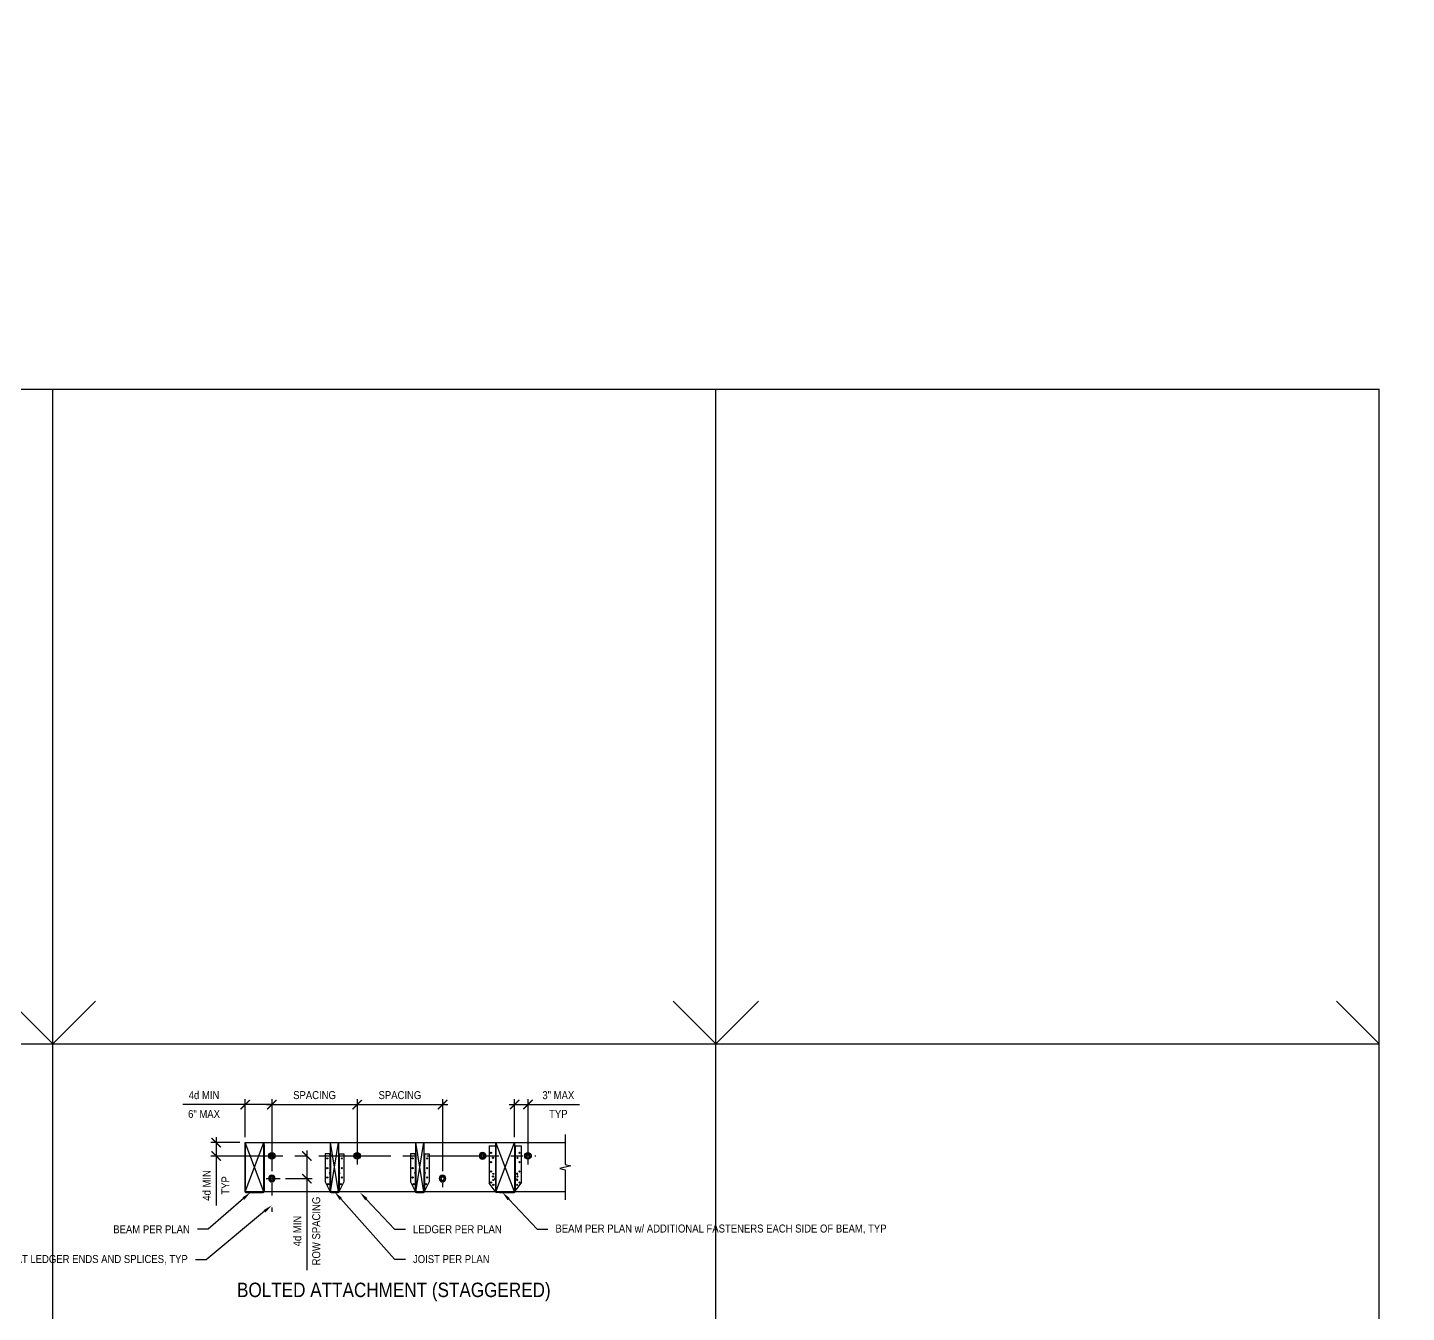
# Model space of a CAD drawing. Header units: inches. Extents: x -16404 to 14624, y -1591 to 16152.
# Drawn here: x 2220.6 to 2479, y 8595 to 8835.8 of the extents above; entities that cross this region are included whole.
import ezdxf
from ezdxf import colors
from ezdxf.entities.mleader import LeaderData, LeaderLine
from ezdxf.math import Vec2, Vec3

# ---------------------------------------------------------------- set-up
doc = ezdxf.new("R2010")
doc.units = ezdxf.units.IN
doc.header["$LTSCALE"] = 24
doc.header["$MEASUREMENT"] = 0
doc.linetypes.add('CENTER2', pattern=[1.125, 0.75, -0.125, 0.125, -0.125])
doc.linetypes.add('DASHED2', pattern=[0.375, 0.25, -0.125])
doc.layers.get('0').update_dxf_attribs({"linetype": 'CONTINUOUS'})
doc.layers.get('DefPoints').update_dxf_attribs({"color": 251, "linetype": 'CONTINUOUS'})
for name, color, linetype in [('S-ANNO-DIMS', 2, 'CONTINUOUS'), ('S-ANNO-NOTE', 4, 'CONTINUOUS'), ('S-BOLT', 2, 'CONTINUOUS'), ('S-BREAK', 2, 'CONTINUOUS'), ('S-SIMPSON', 2, 'CONTINUOUS'), ('S-TYP DETAIL BLOCKS', 1, 'CONTINUOUS'), ('S-WOOD', 3, 'CONTINUOUS')]:
    doc.layers.add(name, color=color, linetype=linetype)
doc.layers.add('S-ANNO-GRID-NONPLOT', color=251, linetype='CONTINUOUS', plot=False)
doc.styles.add('Arial', font='arial.ttf', dxfattribs={"width": 0.85})
doc.dimstyles.new('DIM-16_Se', dxfattribs={"dimscale": 16, "dimtxt": 0.09375, "dimasz": 0.109375, "dimexe": 0.0625, "dimexo": 0.0625, "dimgap": 0.0625, "dimtad": 1, "dimdec": 4, "dimzin": 11, "dimdsep": 46, "dimlunit": 4, "dimtxsty": 'Arial', "dimblk": 'ARCHTICK', "dimcen": 0.125, "dimdle": 0.0625, "dimclrd": 256, "dimclre": 256, "dimclrt": 4, "dimadec": 0, "dimazin": 0, "dimtfac": 0.75, "dimtdec": 4, "dimtmove": 0, "dimatfit": 3, "dimfxl": 1, "dimfrac": 1, "dimtolj": 1, "dimtzin": 0, "dimarcsym": 0})

# ---------------------------------------------------------------- blocks, each defined once
blk = doc.blocks.new('Se_24x36_DETAILS_GRID')
for p, q in [((7.767, 23), (15.535, 23)), ((15.535, 23), (23.302, 23)), ((15.535, 15.333), (15.535, 23)), ((23.302, 23), (31.07, 23)), ((23.302, 15.333), (23.302, 23)), ((31.07, 15.333), (31.07, 23)), ((15.535, 15.333), (16.035, 15.833)), ((23.302, 15.333), (23.802, 15.833)), ((7.767, 15.333), (15.535, 15.333)), ((15.535, 15.333), (23.302, 15.333)), ((15.535, 7.667), (15.535, 15.333)), ((23.302, 15.333), (31.07, 15.333)), ((23.302, 7.667), (23.302, 15.333)), ((31.07, 7.667), (31.07, 15.333))]:
    blk.add_line(p, q)
at = {"linetype": 'DASHED2', "ltscale": 0.5}
for p, q in [((15.535, 15.333), (15.035, 15.833)), ((23.302, 15.333), (22.802, 15.833)), ((31.07, 15.333), (30.57, 15.833))]:
    blk.add_line(p, q, dxfattribs=at)
blk = doc.blocks.new('*U121')
blk.add_lwpolyline([(-0.27, 0.47), (-0.55, 0), (-0.27, -0.47), (0.27, -0.47), (0.55, 0), (0.27, 0.47)], close=True)
for radius in [0.625, 0.312]:
    blk.add_circle((0, 0), radius)
blk = doc.blocks.new('HU410-f')
for p, q in [((-3.01, 8.63), (-3.01, 1.62)), ((-3.01, 8.63), (-1.78, 8.63)), ((-1.86, 8.63), (-1.86, 1.05)), ((-1.78, 8.63), (-1.78, 1.05)), ((1.78, 5.06), (1.78, 8.62)), ((1.78, 8.62), (3, 8.62)), ((1.86, 8.62), (1.86, 5.06)), ((3, 8.62), (3, 1.62)), ((1.78, 0.12), (1.78, 5.07)), ((1.86, 5.07), (1.86, 0.12)), ((-1.87, 0.14), (-3.01, 1.62)), ((-1.86, 1.06), (-1.86, 0.12)), ((-1.78, 1.06), (-1.78, 0.12)), ((-1.66, 0), (1.66, 0)), ((-0.9, 0), (-0.9, -0.08)), ((-0.65, 0), (-0.65, -0.08)), ((1.86, 0.14), (3, 1.62)), ((-0.27, -0.08), (-1.67, -0.08)), ((-1.1, -0.08), (1.66, -0.08)), ((-0.31, -0.08), (-0.15, -0.08)), ((0.66, 0), (0.66, -0.08)), ((0.91, 0), (0.91, -0.08))]:
    blk.add_line(p, q)
for points in [[(-2.31, 3.48), (-2.12, 3.43, -0.57735), (-2.11, 3.38), (-2.24, 3.25, -0.57735), (-2.3, 3.26), (-2.34, 3.44, -0.57735)], [(2.29, 3.48), (2.11, 3.43, 0.57735), (2.1, 3.38), (2.23, 3.25, 0.57735), (2.28, 3.26), (2.33, 3.44, 0.57735)], [(-2.31, 2.35), (-2.12, 2.3, -0.57735), (-2.11, 2.25), (-2.24, 2.12, -0.57735), (-2.3, 2.13), (-2.34, 2.32, -0.57735)], [(2.29, 2.35), (2.11, 2.3, 0.57735), (2.1, 2.25), (2.23, 2.12, 0.57735), (2.28, 2.13), (2.33, 2.32, 0.57735)]]:
    blk.add_lwpolyline(points, format="xyb", close=True)
for centre in [(-2.69, 7.32), (-2.69, 5.57), (-2.31, 6.39), (2.3, 6.39), (2.68, 7.32), (2.68, 5.57), (-2.69, 3.82), (-2.31, 2.89), (2.3, 2.89), (2.68, 3.82), (-2.69, 1.77), (-2.25, 1.34), (2.24, 1.34), (2.68, 1.77)]:
    blk.add_circle(centre, 0.109)
for centre, radius, start, end in [((-1.86, 2.5), 0.156, 90, 270), ((1.86, 2.5), 0.156, 270, 90), ((-1.66, 0.12), 0.2, 180, 270), ((-1.65, 0.13), 0.125, 180, 269.9927), ((1.66, 0.12), 0.2, 270, 0), ((1.66, 0.12), 0.125, 269.9927, 0)]:
    blk.add_arc(centre, radius, start, end)
blk = doc.blocks.new('HU210-f')
for p, q in [((-0.860321, 7.235403), (-1.734941, 7.235403)), ((-1.734941, 7.235403), (-1.734941, 1.954167)), ((-0.860321, 7.235403), (-0.860321, 0.20508)), ((-0.860321, 7.167855), (-0.860321, 7.235403)), ((-0.781096, 7.235403), (-0.860321, 7.235403)), ((-0.860321, 7.029283), (-0.860321, 7.167855)), ((-0.781096, 7.029283), (-0.781096, 7.235419)), ((-0.781096, 7.235403), (-0.781096, 0.204167)), ((0.781404, 5.600755), (0.781404, 7.234075)), ((0.781404, 7.234075), (0.860321, 7.234075)), ((0.781404, 5.600755), (0.781404, 4.641583)), ((0.860321, 7.234075), (0.860321, 5.600755)), ((0.860321, 7.234075), (1.735614, 7.234075)), ((0.860321, 7.167984), (0.860321, 7.234075)), ((0.860321, 5.600755), (0.860321, 4.641583)), ((1.735614, 7.234075), (1.735614, 1.954167)), ((0.781404, 0.204167), (0.781404, 4.641583)), ((0.860321, 4.641583), (0.860321, 0.207525)), ((-1.734941, 1.954167), (-0.860321, 0.20508)), ((-0.860321, 0.2), (-0.860321, 0.20508)), ((-0.860321, 0.204167), (-0.781096, 0.204167)), ((-0.660321, 0), (0.660321, 0)), ((-0.656367, 0), (-0.656367, 0.079167)), ((-0.656096, 0.079167), (0.656404, 0.079167)), ((0.656405, 0), (0.656405, 0.079167)), ((0.781404, 0.204167), (0.860321, 0.204167)), ((1.735614, 1.954167), (0.860321, 0.207525)), ((0.860321, 0.2), (0.860321, 0.207525))]:
    blk.add_line(p, q)
for centre in [(-1.359359, 6.362394), (1.360238, 6.362394), (-1.359613, 4.549894), (-1.359472, 2.799894), (1.360284, 4.549894), (1.360298, 2.799894), (-1.172386, 1.549894), (1.173524, 1.549894)]:
    blk.add_circle(centre, 0.109)
for centre, radius, start, end in [((-0.860321, 3.579167), 0.1605, 90, 270), ((0.860321, 3.579167), 0.1605, 270, 90), ((-0.660321, 0.2), 0.2, 180, 270), ((-0.656096, 0.204167), 0.125, 180, 270), ((0.656404, 0.204167), 0.125, 270, 0), ((0.660321, 0.2), 0.2, 270, 0)]:
    blk.add_arc(centre, radius, start, end)
blk = doc.blocks.new('_ARCHTICK')
at = {"color": 0, "linetype": 'ByBlock', "const_width": 0.15}
blk.add_lwpolyline([(-0.5, -0.5), (0.5, 0.5)], dxfattribs=at)
blk = doc.blocks.new('*D2569')
at = {"layer": 'DefPoints', "color": 0, "transparency": 16777216}
for p in [(33.05, 103.28), (33.05, 103.28), (28.05, 96.16)]:
    blk.add_point(p, dxfattribs=at)
at = {"layer": 'S-ANNO-DIMS', "lineweight": -2, "transparency": 16777216}
for p, q in [((28.05, 97.16), (28.05, 104.28)), ((28.05, 103.28), (16.39, 103.28)), ((33.05, 103.28), (27.05, 103.28))]:
    blk.add_line(p, q, dxfattribs=at)
at = {"layer": 'S-ANNO-DIMS', "lineweight": -2, "transparency": 16777216, "xscale": 1.75, "yscale": 1.75, "zscale": 1.75, "rotation": 180}
blk.add_blockref('_ARCHTICK', (28.05, 103.28), dxfattribs=at)
at = {"layer": 'S-ANNO-DIMS', "lineweight": -2, "transparency": 16777216, "xscale": 1.75, "yscale": 1.75, "zscale": 1.75}
blk.add_blockref('_ARCHTICK', (33.05, 103.28), dxfattribs=at)
at = {"layer": 'S-ANNO-DIMS', "color": 4, "transparency": 16777216, "char_height": 1.5, "attachment_point": 5, "style": 'Arial'}
for s, insert in [('\\A1;4d MIN', (20.34, 105.04)), ('\\A1;6" MAX', (20.34, 101.51))]:
    blk.add_mtext(s, dxfattribs=dict(at, insert=insert))
blk = doc.blocks.new('*D2570')
at = {"layer": 'DefPoints', "color": 0, "transparency": 16777216}
for p in [(33.05, 103.28), (49.05, 103.28), (49.05, 103.28)]:
    blk.add_point(p, dxfattribs=at)
at = {"layer": 'S-ANNO-DIMS', "lineweight": -2, "transparency": 16777216}
blk.add_line((32.05, 103.28), (50.05, 103.28), dxfattribs=at)
at = {"layer": 'S-ANNO-DIMS', "lineweight": -2, "transparency": 16777216, "xscale": 1.75, "yscale": 1.75, "zscale": 1.75, "rotation": 180}
blk.add_blockref('_ARCHTICK', (33.05, 103.28), dxfattribs=at)
at = {"layer": 'S-ANNO-DIMS', "lineweight": -2, "transparency": 16777216, "xscale": 1.75, "yscale": 1.75, "zscale": 1.75}
blk.add_blockref('_ARCHTICK', (49.05, 103.28), dxfattribs=at)
at = {"layer": 'S-ANNO-DIMS', "color": 4, "transparency": 16777216, "insert": (41.05, 105.05), "char_height": 1.5, "attachment_point": 5, "style": 'Arial'}
blk.add_mtext('\\A1;SPACING', dxfattribs=at)
blk = doc.blocks.new('*D2571')
at = {"layer": 'DefPoints', "color": 0, "transparency": 16777216}
for p in [(49.05, 103.28), (65.05, 103.28), (65.05, 103.28)]:
    blk.add_point(p, dxfattribs=at)
at = {"layer": 'S-ANNO-DIMS', "lineweight": -2, "transparency": 16777216}
blk.add_line((48.05, 103.28), (66.05, 103.28), dxfattribs=at)
at = {"layer": 'S-ANNO-DIMS', "lineweight": -2, "transparency": 16777216, "xscale": 1.75, "yscale": 1.75, "zscale": 1.75, "rotation": 180}
blk.add_blockref('_ARCHTICK', (49.05, 103.28), dxfattribs=at)
at = {"layer": 'S-ANNO-DIMS', "lineweight": -2, "transparency": 16777216, "xscale": 1.75, "yscale": 1.75, "zscale": 1.75}
blk.add_blockref('_ARCHTICK', (65.05, 103.28), dxfattribs=at)
at = {"layer": 'S-ANNO-DIMS', "color": 4, "transparency": 16777216, "insert": (57.05, 105.05), "char_height": 1.5, "attachment_point": 5, "style": 'Arial'}
blk.add_mtext('\\A1;SPACING', dxfattribs=at)
blk = doc.blocks.new('*D2561')
at = {"layer": 'DefPoints', "color": 0, "transparency": 16777216}
for p in [(81.05, 103.28), (81.05, 103.28), (78.55, 96.16)]:
    blk.add_point(p, dxfattribs=at)
at = {"layer": 'S-ANNO-DIMS', "lineweight": -2, "transparency": 16777216}
for p, q in [((78.55, 97.16), (78.55, 104.28)), ((77.55, 103.28), (81.05, 103.28)), ((81.05, 103.28), (90.69, 103.28))]:
    blk.add_line(p, q, dxfattribs=at)
at = {"layer": 'S-ANNO-DIMS', "lineweight": -2, "transparency": 16777216, "xscale": 1.75, "yscale": 1.75, "zscale": 1.75, "rotation": 180}
blk.add_blockref('_ARCHTICK', (78.55, 103.28), dxfattribs=at)
at = {"layer": 'S-ANNO-DIMS', "lineweight": -2, "transparency": 16777216, "xscale": 1.75, "yscale": 1.75, "zscale": 1.75}
blk.add_blockref('_ARCHTICK', (81.05, 103.28), dxfattribs=at)
at = {"layer": 'S-ANNO-DIMS', "color": 4, "transparency": 16777216, "char_height": 1.5, "attachment_point": 5, "style": 'Arial'}
for s, insert in [('\\A1;3" MAX', (86.74, 105.04)), ('\\A1;TYP', (86.74, 101.53))]:
    blk.add_mtext(s, dxfattribs=dict(at, insert=insert))
blk = doc.blocks.new('*D2562')
at = {"layer": 'DefPoints', "color": 0, "transparency": 16777216}
for p in [(28.05, 96.16), (22.6, 93.66), (22.6, 93.66)]:
    blk.add_point(p, dxfattribs=at)
at = {"layer": 'S-ANNO-DIMS', "lineweight": -2, "transparency": 16777216}
for p, q in [((27.05, 96.16), (21.6, 96.16)), ((22.6, 97.16), (22.6, 93.66)), ((22.6, 93.66), (22.6, 84.34))]:
    blk.add_line(p, q, dxfattribs=at)
at = {"layer": 'S-ANNO-DIMS', "lineweight": -2, "transparency": 16777216, "xscale": 1.75, "yscale": 1.75, "zscale": 1.75}
for p, rotation in [((22.6, 96.16), 90), ((22.6, 93.66), 270)]:
    blk.add_blockref('_ARCHTICK', p, dxfattribs=dict(at, rotation=rotation))
at = {"layer": 'S-ANNO-DIMS', "color": 4, "transparency": 16777216, "char_height": 1.5, "attachment_point": 5, "rotation": 90, "style": 'Arial'}
for s, insert in [('\\A1;4d MIN', (20.84, 88.13)), ('\\A1;TYP', (24.35, 88.13))]:
    blk.add_mtext(s, dxfattribs=dict(at, insert=insert))
blk = doc.blocks.new('*D2568')
at = {"layer": 'DefPoints', "color": 0, "transparency": 16777216}
for p in [(39.59, 93.66), (34.63, 89.41), (39.59, 89.41)]:
    blk.add_point(p, dxfattribs=at)
at = {"layer": 'S-ANNO-DIMS', "lineweight": -2, "transparency": 16777216}
for p, q in [((39.59, 94.66), (39.59, 89.41)), ((35.63, 89.41), (40.59, 89.41)), ((39.59, 89.41), (39.59, 72.28))]:
    blk.add_line(p, q, dxfattribs=at)
at = {"layer": 'S-ANNO-DIMS', "lineweight": -2, "transparency": 16777216, "xscale": 1.75, "yscale": 1.75, "zscale": 1.75}
for p, rotation in [((39.59, 93.66), 90), ((39.59, 89.41), 270)]:
    blk.add_blockref('_ARCHTICK', p, dxfattribs=dict(at, rotation=rotation))
at = {"layer": 'S-ANNO-DIMS', "color": 4, "transparency": 16777216, "char_height": 1.5, "attachment_point": 5, "rotation": 90, "style": 'Arial'}
for s, insert in [('\\A1;ROW SPACING', (41.37, 79.58)), ('\\A1;4d MIN ', (37.83, 79.58))]:
    blk.add_mtext(s, dxfattribs=dict(at, insert=insert))
blk = doc.blocks.new('ARROW-LOOP')
at = {"color": 0}
blk.add_lwpolyline([(-1.806, 0), (0.542, 0, 1.317177), (-0.464, -0.281)], format="xyb", dxfattribs=at)
blk = doc.blocks.new('Se_LEDGER ATTACHMENT')
at = {"layer": 'S-ANNO-NOTE', "color": 1, "linetype": 'CENTER2', "ltscale": 0.75}
for p, q in [((33.0477, 104.27501), (33.0477, 83.20949)), ((49.0477, 104.27501), (49.0477, 92.07435)), ((65.0477, 104.27501), (65.0477, 87.82435)), ((81.0477, 104.27501), (81.0477, 92.07435)), ((21.60052, 93.66126), (82.5477, 93.66126)), ((31.96453, 89.41126), (34.63461, 89.41126))]:
    blk.add_line(p, q, dxfattribs=at)
at = {"layer": 'S-BREAK'}
blk.add_lwpolyline([(88.0477, 97.66126), (88.0477, 92.04103), (89.0855, 91.78864), (87.0099, 91.28388), (88.0477, 91.0315), (88.0477, 85.41126)], dxfattribs=at)
at = {"layer": 'S-SIMPSON'}
for p, q in [((27.97169, 95.724), (28.0503, 95.72401)), ((27.97169, 95.724), (27.97169, 87.02923)), ((28.0503, 95.72401), (28.0503, 87.03355)), ((31.54514, 95.72359), (31.62407, 95.72359)), ((31.54514, 87.03611), (31.54514, 95.72358)), ((31.62407, 95.72359), (31.62407, 87.03204)), ((28.17169, 86.83204), (31.42407, 86.83204)), ((28.17528, 86.91141), (31.42012, 86.91111))]:
    blk.add_line(p, q, dxfattribs=at)
for centre, radius, start, end in [((28.17169, 87.03204), 0.2, 180, 270), ((28.1753, 87.03641), 0.125, 180, 269.9927), ((31.42014, 87.03611), 0.125, 269.9927, 0), ((31.42407, 87.03204), 0.2, 270, 0)]:
    blk.add_arc(centre, radius, start, end, dxfattribs=at)
at = {"layer": 'S-WOOD', "color": 2}
for p, q in [((28.0477, 86.91126), (31.5477, 96.16126)), ((31.5477, 86.91126), (28.0477, 96.16126)), ((44.0477, 86.91126), (45.5477, 96.16126)), ((45.5477, 86.91126), (44.0477, 96.16126)), ((60.0477, 86.91126), (61.5477, 96.16126)), ((61.5477, 86.91126), (60.0477, 96.16126)), ((75.0477, 86.91126), (78.5477, 96.16126)), ((78.5477, 86.91126), (75.0477, 96.16126))]:
    blk.add_line(p, q, dxfattribs=at)
at = {"layer": 'S-WOOD'}
blk.add_lwpolyline([(88.0477, 86.91126), (28.0477, 86.91126), (28.0477, 96.16126), (88.0477, 96.16126)], dxfattribs=at)
for points in [[(28.0477, 96.16126), (31.5477, 96.16126), (31.5477, 86.91126), (28.0477, 86.91126)], [(44.0477, 96.16126), (45.5477, 96.16126), (45.5477, 86.91126), (44.0477, 86.91126)], [(60.0477, 96.16126), (61.5477, 96.16126), (61.5477, 86.91126), (60.0477, 86.91126)], [(75.0477, 96.16126), (78.5477, 96.16126), (78.5477, 86.91126), (75.0477, 86.91126)]]:
    blk.add_lwpolyline(points, close=True, dxfattribs=at)
at = {"layer": 'S-BOLT', "color": 2}
for p in [(33.0477, 93.66126), (49.0477, 93.66126), (81.0477, 93.66126)]:
    blk.add_blockref('*U121', p, dxfattribs=at)
at = {"layer": 'S-BOLT', "color": 2, "xscale": -1}
blk.add_blockref('*U121', (72.5477, 93.66126), dxfattribs=at)
at = {"layer": 'S-BOLT', "color": 2, "xscale": -1, "rotation": 180}
for p in [(33.0477, 89.41126), (65.0477, 89.41126)]:
    blk.add_blockref('*U121', p, dxfattribs=at)
at = {"layer": 'S-SIMPSON'}
for name, p in [('HU210-f', (44.7977, 86.83209)), ('HU210-f', (60.7977, 86.83209)), ('HU410-f', (76.7977, 86.91126))]:
    blk.add_blockref(name, p, dxfattribs=at)
at = {"layer": 'S-ANNO-NOTE', "color": 6, "insert": (55.91214, 66.39577), "char_height": 2.7, "width": 60.1341429, "attachment_point": 8, "style": 'Arial'}
blk.add_mtext('BOLTED ATTACHMENT (STAGGERED)', dxfattribs=at)
at = {"layer": 'S-ANNO-DIMS'}
dim = blk.add_linear_dim(base=(33.0477, 103.27501), p1=(28.0477, 96.16126), p2=(33.0477, 103.27501), text='4d MIN\\X6" MAX', dimstyle='DIM-16_Se', dxfattribs=at)
dim.commit()
dim.dimension.update_dxf_attribs({"geometry": '*D2569', "text_midpoint": (20.34139, 103.27501), "dimtype": 128})
for base, p1, p2, picture, middle in [((49.0477, 103.27501), (33.0477, 103.27501), (49.0477, 103.27501), '*D2570', (41.0477, 105.05059)), ((65.0477, 103.27501), (49.0477, 103.27501), (65.0477, 103.27501), '*D2571', (57.0477, 105.05059))]:
    dim = blk.add_linear_dim(base=base, p1=p1, p2=p2, text='SPACING', dimstyle='DIM-16_Se', dxfattribs=at)
    dim.commit()
    dim.dimension.update_dxf_attribs({"geometry": picture, "text_midpoint": middle})
for base, p1, p2, angle, text, picture, middle in [((81.0477, 103.27501), (78.5477, 96.16126), (81.0477, 103.27501), 180, '3" MAX\\XTYP', '*D2561', (86.74342, 103.27501)), ((22.60052, 93.66126), (28.0477, 96.16126), (22.60052, 93.66126), 90, '4d MIN\\XTYP', '*D2562', (22.60052, 88.12513))]:
    dim = blk.add_linear_dim(base=base, p1=p1, p2=p2, angle=angle, text=text, dimstyle='DIM-16_Se', dxfattribs=at)
    dim.commit()
    dim.dimension.update_dxf_attribs({"geometry": picture, "text_midpoint": middle})
dim = blk.add_linear_dim(base=(39.5898, 89.41126), p1=(39.5898, 93.66126), p2=(34.63461, 89.41126), angle=90, text='4d MIN \\XROW SPACING', dimstyle='DIM-16_Se', dxfattribs=at)
dim.commit()
dim.dimension.update_dxf_attribs({"geometry": '*D2568', "text_midpoint": (39.5898, 79.58424), "dimtype": 128})
at = {"layer": 'S-ANNO-NOTE'}
ml = blk.add_multileader_mtext('Standard', dxfattribs=at)
ml.set_content('\\A1;BEAM PER PLAN', color=4, style='Arial')
ml.set_leader_properties(color=2)
ml.build(insert=Vec2(0, 0))
ml.multileader.update_dxf_attribs({"dogleg_length": 0.36, "arrow_head_size": 1.75, "scale": 16})
ctx = ml.context
ctx.base_point, ctx.scale, ctx.char_height, ctx.arrow_head_size, ctx.landing_gap_size, ctx.plane_origin = Vec3(2.16519, 79.90744), 16, 1.5, 1.75, 1.44, Vec3(66.23412, 377.14815)
ctx.text_align_type = 2
notes = []
notes.append((ctx, [(0, (1, 1, 0), (21.12151, 79.90744), (-1, 0), 2, [(0, [(29.04276, 86.832)], 0, [])])]))
ctx.mtext.insert, ctx.mtext.width, ctx.mtext.alignment, ctx.mtext.flow_direction = Vec3(17.68151, 80.65795), 32.7831539, 3, 5
ml = blk.add_multileader_mtext('Standard', dxfattribs=at)
ml.set_content('\\A1;JOIST PER PLAN', color=4, style='Arial')
ml.set_leader_properties(color=2)
ml.build(insert=Vec2(0, 0))
ml.multileader.update_dxf_attribs({"dogleg_length": 0.36, "arrow_head_size": 1.75, "scale": 16})
ctx = ml.context
ctx.base_point, ctx.scale, ctx.char_height, ctx.arrow_head_size, ctx.landing_gap_size, ctx.plane_origin = Vec3(58.066, 74.3176), 16, 1.5, 1.75, 1.44, Vec3(12.35921, 370.55831)
notes.append((ctx, [(0, (1, 1, 0), (56.066, 74.3176), (1, 0), 2, [(0, [(44.7977, 86.91126)], 0, [])])]))
ctx.mtext.insert, ctx.mtext.width, ctx.mtext.defined_height, ctx.mtext.flow_direction = Vec3(59.506, 75.08039), 20.8330261, 8.21028, 5
ml = blk.add_multileader_mtext('Standard', dxfattribs=at)
ml.set_content('\\A1;LEDGER PER PLAN', color=4, style='Arial')
ml.set_leader_properties(color=2)
ml.build(insert=Vec2(0, 0))
ml.multileader.update_dxf_attribs({"dogleg_length": 0.36, "arrow_head_size": 1.75, "scale": 16})
ctx = ml.context
ctx.base_point, ctx.scale, ctx.char_height, ctx.arrow_head_size, ctx.landing_gap_size, ctx.plane_origin = Vec3(58.066, 79.90744), 16, 1.5, 1.75, 1.44, Vec3(12.35921, 377.14815)
notes.append((ctx, [(0, (1, 1, 0), (56.066, 79.90744), (1, 0), 2, [(0, [(49.55058, 86.832)], 0, [])])]))
ctx.mtext.insert, ctx.mtext.width, ctx.mtext.defined_height, ctx.mtext.flow_direction = Vec3(59.506, 80.67023), 17.9257143, 8.21028, 5
ml = blk.add_multileader_mtext('Standard', dxfattribs=at)
ml.set_content('\\A1;BEAM PER PLAN w/ ADDITIONAL FASTENERS EACH SIDE OF BEAM, TYP', color=4, style='Arial')
ml.set_leader_properties(color=2)
ml.build(insert=Vec2(0, 0))
ml.multileader.update_dxf_attribs({"dogleg_length": 0.36, "arrow_head_size": 1.75, "scale": 16})
ctx = ml.context
ctx.base_point, ctx.scale, ctx.char_height, ctx.arrow_head_size, ctx.landing_gap_size, ctx.plane_origin = Vec3(84.76132, 79.90744), 16, 1.5, 1.75, 1.44, Vec3(39.05453, 377.14815)
notes.append((ctx, [(0, (1, 1, 0), (82.76132, 79.90744), (1, 0), 2, [(0, [(76.2459, 86.832)], 0, [])])]))
ctx.mtext.insert, ctx.mtext.width, ctx.mtext.flow_direction = Vec3(86.20132, 80.8058), 25.8185714, 5
ml = blk.add_multileader_mtext('Standard', dxfattribs=at)
ml.set_content('\\A1;PROVIDE (2) FASTENERS AT LEDGER ENDS AND SPLICES, TYP', color=4, style='Arial')
ml.set_leader_properties(color=2)
ml.build(insert=Vec2(0, 0))
ml.multileader.update_dxf_attribs({"dogleg_length": 0.36, "arrow_head_size": 1.75, "scale": 16})
ctx = ml.context
ctx.base_point, ctx.scale, ctx.char_height, ctx.arrow_head_size, ctx.landing_gap_size, ctx.plane_origin = Vec3(-5.78838, 74.19183), 16, 1.5, 1.75, 1.44, Vec3(66.23412, 371.43254)
ctx.text_align_type = 2
notes.append((ctx, [(0, (1, 1, 0), (20.73357, 74.19183), (-1, 0), 2, [(0, [(33.0477, 84.41265)], 0, [])])]))
ctx.mtext.insert, ctx.mtext.width, ctx.mtext.alignment, ctx.mtext.flow_direction = Vec3(17.29357, 75.09019), 23.6664615, 3, 5
for ctx, leaders in notes:
    for number, flags, end, landing, length, lines in leaders:
        leader = LeaderData()
        leader.index, (leader.has_last_leader_line, leader.has_dogleg_vector, leader.attachment_direction) = number, flags
        leader.last_leader_point, leader.dogleg_vector, leader.dogleg_length = Vec3(end), Vec3(landing), length
        for number, points, colour, breaks in lines:
            line = LeaderLine()
            line.index, line.vertices, line.color, line.breaks = number, Vec3.list(points), colors.encode_raw_color(colour), breaks
            leader.lines.append(line)
        ctx.leaders.append(leader)
blk = doc.blocks.new('Se_HORIZONTAL DIAPHRAGM OPENING')
at = {"layer": 'S-ANNO-NOTE'}
ml = blk.add_multileader_mtext('Standard', dxfattribs=at)
ml.set_content('{\\fISOCPEUR|b0|i0|c0|p34;℄} OF STRAP, TYP', color=4, style='Arial')
ml.set_leader_properties(color=2)
ml.set_arrow_properties(name='ARROW-LOOP')
ml.build(insert=Vec2(0, 0))
ml.multileader.update_dxf_attribs({"dogleg_length": 0.36, "arrow_head_size": 2.625, "scale": 24})
ctx = ml.context
ctx.base_point, ctx.scale, ctx.char_height, ctx.arrow_head_size, ctx.landing_gap_size, ctx.plane_origin = Vec3(-4.31001, 54.25), 24, 2.25, 2.625, 2.16, Vec3(73.96796, 363.58482)
ctx.text_align_type = 2
notes = []
notes.append((ctx, [(0, (1, 1, 0), (25.01575, 54.25), (-1, 0), 3, [(0, [(35.66822, 54.25)], 0, [])])]))
ctx.mtext.insert, ctx.mtext.width, ctx.mtext.alignment, ctx.mtext.flow_direction = Vec3(19.85575, 55.59754), 48, 3, 5
for ctx, leaders in notes:
    for number, flags, end, landing, length, lines in leaders:
        leader = LeaderData()
        leader.index, (leader.has_last_leader_line, leader.has_dogleg_vector, leader.attachment_direction) = number, flags
        leader.last_leader_point, leader.dogleg_vector, leader.dogleg_length = Vec3(end), Vec3(landing), length
        for number, points, colour, breaks in lines:
            line = LeaderLine()
            line.index, line.vertices, line.color, line.breaks = number, Vec3.list(points), colors.encode_raw_color(colour), breaks
            leader.lines.append(line)
        ctx.leaders.append(leader)

msp = doc.modelspace()

# ---------------------------------------------------------------- linework, layer by layer
at = {"layer": 'S-ANNO-GRID-NONPLOT'}
msp.add_line((2473.85768, 0), (2473.85768, 8768), dxfattribs=at)

# ---------------------------------------------------------------- block references
at = {"layer": 'S-ANNO-GRID-NONPLOT', "xscale": 16, "yscale": 16, "zscale": 16}
msp.add_blockref('Se_24x36_DETAILS_GRID', (1976.74249, 8400), dxfattribs=at)
at = {"layer": 'S-TYP DETAIL BLOCKS'}
for name, p in [('Se_HORIZONTAL DIAPHRAGM OPENING', (3345.11228, 8780)), ('Se_LEDGER ATTACHMENT', (2233.30009, 8530.66667))]:
    msp.add_blockref(name, p, dxfattribs=at)

doc.saveas('drawing.dxf')
